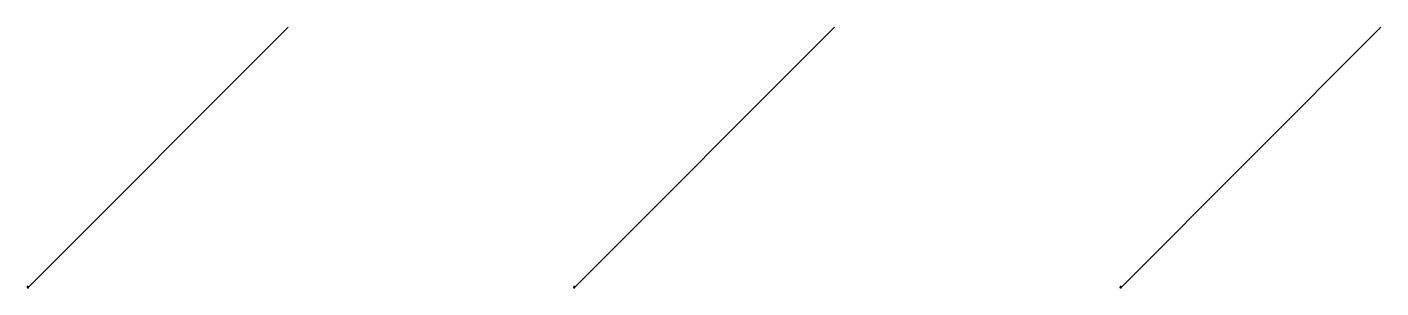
# Model space of a CAD drawing. Header units: metres. Extents: x 0 to 47, y 0 to 5.
# Drawn here: x -0.01 to 26, y -0.01 to 5 of the extents above; entities that cross this region are included whole.
import ezdxf

# ---------------------------------------------------------------- set-up
doc = ezdxf.new("R2010")
doc.units = ezdxf.units.M
doc.layers.add('Outer', color=1, linetype='CONTINUOUS')

msp = doc.modelspace()

# ---------------------------------------------------------------- linework, layer by layer
at = {"layer": 'Outer'}
for p, q in [((5, 5), (0.014, 0)), ((15.5, 5), (10.514, 0)), ((26, 5), (21.014, 0)), ((-0.013, 0.003), (-0.014, 0.003)), ((-0.014, 0.003), (-0.014, 0.003)), ((-0.014, 0.003), (-0.014, 0.003)), ((-0.014, 0.003), (-0.014, 0.002)), ((-0.014, 0.002), (-0.014, 0.002)), ((-0.014, 0.002), (-0.014, 0.002)), ((-0.014, 0.002), (-0.014, 0.002)), ((-0.014, 0.002), (-0.014, 0.001)), ((-0.014, 0.001), (-0.014, 0.001)), ((-0.014, 0.001), (-0.014, 0.001)), ((-0.014, 0.001), (-0.014, 0.001)), ((-0.014, 0.001), (-0.014, 0)), ((-0.014, 0), (-0.014, 0)), ((-0.014, 0), (-0.014, 0)), ((-0.014, 0), (-0.014, 0)), ((-0.012, 0.006), (-0.013, 0.006)), ((-0.013, 0.006), (-0.013, 0.006)), ((-0.013, 0.006), (-0.013, 0.005)), ((-0.013, 0.005), (-0.013, 0.005)), ((-0.013, 0.005), (-0.013, 0.005)), ((-0.013, 0.005), (-0.013, 0.005)), ((-0.013, 0.005), (-0.013, 0.005)), ((-0.013, 0.005), (-0.013, 0.004)), ((-0.013, 0.004), (-0.013, 0.004)), ((-0.013, 0.004), (-0.013, 0.004)), ((-0.013, 0.004), (-0.013, 0.004)), ((-0.013, 0.004), (-0.013, 0.003)), ((-0.011, 0.008), (-0.012, 0.008)), ((-0.012, 0.008), (-0.012, 0.008)), ((-0.012, 0.008), (-0.012, 0.007)), ((-0.012, 0.007), (-0.012, 0.007)), ((-0.012, 0.007), (-0.012, 0.007)), ((-0.012, 0.007), (-0.012, 0.007)), ((-0.012, 0.007), (-0.012, 0.007)), ((-0.012, 0.007), (-0.012, 0.006)), ((-0.012, 0.006), (-0.012, 0.006)), ((-0.01, 0.009), (-0.011, 0.009)), ((-0.011, 0.009), (-0.011, 0.009)), ((-0.011, 0.009), (-0.011, 0.009)), ((-0.011, 0.009), (-0.011, 0.008)), ((-0.011, 0.008), (-0.011, 0.008)), ((-0.011, 0.008), (-0.011, 0.008)), ((-0.009, 0.01), (-0.01, 0.01)), ((-0.01, 0.01), (-0.01, 0.01)), ((-0.01, 0.01), (-0.01, 0.01)), ((-0.01, 0.01), (-0.01, 0.009)), ((-0.01, 0.009), (-0.01, 0.009)), ((-0.01, 0.009), (-0.01, 0.009)), ((-0.008, 0.011), (-0.009, 0.011)), ((-0.009, 0.011), (-0.009, 0.011)), ((-0.009, 0.011), (-0.009, 0.011)), ((-0.009, 0.011), (-0.009, 0.01)), ((-0.009, 0.01), (-0.009, 0.01)), ((-0.009, 0.01), (-0.009, 0.01)), ((-0.007, 0.012), (-0.008, 0.012)), ((-0.008, 0.012), (-0.008, 0.012)), ((-0.008, 0.012), (-0.008, 0.011)), ((-0.008, 0.011), (-0.008, 0.011)), ((-0.008, 0.011), (-0.008, 0.011)), ((-0.006, 0.012), (-0.007, 0.012)), ((-0.007, 0.012), (-0.007, 0.012)), ((-0.007, 0.012), (-0.007, 0.012)), ((-0.007, 0.012), (-0.007, 0.012)), ((-0.007, 0.012), (-0.007, 0.012)), ((-0.005, 0.013), (-0.006, 0.013)), ((-0.006, 0.013), (-0.006, 0.013)), ((-0.006, 0.013), (-0.006, 0.012)), ((-0.006, 0.012), (-0.006, 0.012)), ((-0.004, 0.013), (-0.005, 0.013)), ((-0.005, 0.013), (-0.005, 0.013)), ((-0.005, 0.013), (-0.005, 0.013)), ((-0.005, 0.013), (-0.005, 0.013)), ((-0.005, 0.013), (-0.005, 0.013)), ((-0.003, 0.013), (-0.004, 0.013)), ((-0.004, 0.013), (-0.004, 0.013)), ((-0.004, 0.013), (-0.004, 0.013)), ((-0.004, 0.013), (-0.004, 0.013)), ((-0.002, 0.014), (-0.003, 0.014)), ((-0.003, 0.014), (-0.003, 0.014)), ((-0.003, 0.014), (-0.003, 0.014)), ((-0.003, 0.014), (-0.003, 0.013)), ((-0.001, 0.014), (-0.002, 0.014)), ((-0.002, 0.014), (-0.002, 0.014)), ((-0.002, 0.014), (-0.002, 0.014)), ((-0.002, 0.014), (-0.002, 0.014)), ((0, 0.014), (-0.001, 0.014)), ((-0.001, 0.014), (-0.001, 0.014)), ((-0.001, 0.014), (-0.001, 0.014)), ((-0.001, 0.014), (-0.001, 0.014)), ((0.001, 0.014), (0, 0.014)), ((0, 0.014), (0, 0.014)), ((0, 0.014), (0, 0.014)), ((0, 0.014), (0, 0.014)), ((0, 0.014), (0, 0.014)), ((0.002, 0.014), (0.001, 0.014)), ((0.001, 0.014), (0.001, 0.014)), ((0.001, 0.014), (0.001, 0.014)), ((0.001, 0.014), (0.001, 0.014)), ((0.003, 0.014), (0.002, 0.014)), ((0.002, 0.014), (0.002, 0.014)), ((0.002, 0.014), (0.002, 0.014)), ((0.002, 0.014), (0.002, 0.014)), ((0.003, 0.013), (0.003, 0.014)), ((0.003, 0.014), (0.003, 0.014)), ((0.003, 0.014), (0.003, 0.014)), ((0.004, 0.013), (0.003, 0.013)), ((0.005, 0.013), (0.004, 0.013)), ((0.004, 0.013), (0.004, 0.013)), ((0.004, 0.013), (0.004, 0.013)), ((0.004, 0.013), (0.004, 0.013)), ((0.006, 0.013), (0.005, 0.013)), ((0.005, 0.013), (0.005, 0.013)), ((0.005, 0.013), (0.005, 0.013)), ((0.005, 0.013), (0.005, 0.013)), ((0.005, 0.013), (0.005, 0.013)), ((0.006, 0.012), (0.006, 0.013)), ((0.006, 0.013), (0.006, 0.013)), ((0.007, 0.012), (0.006, 0.012)), ((0.006, 0.012), (0.006, 0.012)), ((0.008, 0.012), (0.007, 0.012)), ((0.007, 0.012), (0.007, 0.012)), ((0.007, 0.012), (0.007, 0.012)), ((0.007, 0.012), (0.007, 0.012)), ((0.007, 0.012), (0.007, 0.012)), ((0.008, 0.011), (0.008, 0.012)), ((0.008, 0.012), (0.008, 0.012)), ((0.009, 0.011), (0.008, 0.011)), ((0.008, 0.011), (0.008, 0.011)), ((0.008, 0.011), (0.008, 0.011)), ((0.009, 0.01), (0.009, 0.011)), ((0.009, 0.011), (0.009, 0.011)), ((0.009, 0.011), (0.009, 0.011)), ((0.01, 0.01), (0.009, 0.01)), ((0.009, 0.01), (0.009, 0.01)), ((0.009, 0.01), (0.009, 0.01)), ((0.01, 0.009), (0.01, 0.01)), ((0.01, 0.01), (0.01, 0.01)), ((0.01, 0.01), (0.01, 0.01)), ((0.011, 0.009), (0.01, 0.009)), ((0.01, 0.009), (0.01, 0.009)), ((0.01, 0.009), (0.01, 0.009)), ((0.011, 0.008), (0.011, 0.009)), ((0.011, 0.009), (0.011, 0.009)), ((0.011, 0.009), (0.011, 0.009)), ((0.012, 0.008), (0.011, 0.008)), ((0.011, 0.008), (0.011, 0.008)), ((0.011, 0.008), (0.011, 0.008)), ((0.012, 0.007), (0.012, 0.008)), ((0.012, 0.008), (0.012, 0.008)), ((0.012, 0.006), (0.012, 0.007)), ((0.012, 0.007), (0.012, 0.007)), ((0.012, 0.007), (0.012, 0.007)), ((0.012, 0.007), (0.012, 0.007)), ((0.012, 0.007), (0.012, 0.007)), ((0.013, 0.006), (0.012, 0.006)), ((0.012, 0.006), (0.012, 0.006)), ((0.013, 0.005), (0.013, 0.006)), ((0.013, 0.006), (0.013, 0.006)), ((0.013, 0.004), (0.013, 0.005)), ((0.013, 0.005), (0.013, 0.005)), ((0.013, 0.005), (0.013, 0.005)), ((0.013, 0.005), (0.013, 0.005)), ((0.013, 0.005), (0.013, 0.005)), ((0.013, 0.003), (0.013, 0.004)), ((0.013, 0.004), (0.013, 0.004)), ((0.013, 0.004), (0.013, 0.004)), ((0.013, 0.004), (0.013, 0.004)), ((0.014, 0.003), (0.013, 0.003)), ((0.014, 0.002), (0.014, 0.003)), ((0.014, 0.003), (0.014, 0.003)), ((0.014, 0.003), (0.014, 0.003)), ((0.014, 0.001), (0.014, 0.002)), ((0.014, 0.002), (0.014, 0.002)), ((0.014, 0.002), (0.014, 0.002)), ((0.014, 0.002), (0.014, 0.002)), ((0.014, 0), (0.014, 0.001)), ((0.014, 0.001), (0.014, 0.001)), ((0.014, 0.001), (0.014, 0.001)), ((0.014, 0.001), (0.014, 0.001)), ((0.014, 0), (0.014, 0)), ((0.014, 0), (0.014, 0)), ((10.487, 0.003), (10.486, 0.003)), ((10.486, 0.003), (10.486, 0.003)), ((10.486, 0.003), (10.486, 0.003)), ((10.486, 0.003), (10.486, 0.002)), ((10.486, 0.002), (10.486, 0.002)), ((10.486, 0.002), (10.486, 0.002)), ((10.486, 0.002), (10.486, 0.002)), ((10.486, 0.002), (10.486, 0.001)), ((10.486, 0.001), (10.486, 0.001)), ((10.486, 0.001), (10.486, 0.001)), ((10.486, 0.001), (10.486, 0.001)), ((10.486, 0.001), (10.486, 0)), ((10.486, 0), (10.486, 0)), ((10.486, 0), (10.486, 0)), ((10.486, 0), (10.486, 0)), ((10.488, 0.006), (10.487, 0.006)), ((10.487, 0.006), (10.487, 0.006)), ((10.487, 0.006), (10.487, 0.005)), ((10.487, 0.005), (10.487, 0.005)), ((10.487, 0.005), (10.487, 0.005)), ((10.487, 0.005), (10.487, 0.005)), ((10.487, 0.005), (10.487, 0.005)), ((10.487, 0.005), (10.487, 0.004)), ((10.487, 0.004), (10.487, 0.004)), ((10.487, 0.004), (10.487, 0.004)), ((10.487, 0.004), (10.487, 0.004)), ((10.487, 0.004), (10.487, 0.003)), ((10.489, 0.008), (10.488, 0.008)), ((10.488, 0.008), (10.488, 0.008)), ((10.488, 0.008), (10.488, 0.007)), ((10.488, 0.007), (10.488, 0.007)), ((10.488, 0.007), (10.488, 0.007)), ((10.488, 0.007), (10.488, 0.007)), ((10.488, 0.007), (10.488, 0.007)), ((10.488, 0.007), (10.488, 0.006)), ((10.488, 0.006), (10.488, 0.006)), ((10.49, 0.009), (10.489, 0.009)), ((10.489, 0.009), (10.489, 0.009)), ((10.489, 0.009), (10.489, 0.009)), ((10.489, 0.009), (10.489, 0.008)), ((10.489, 0.008), (10.489, 0.008)), ((10.489, 0.008), (10.489, 0.008)), ((10.491, 0.01), (10.49, 0.01)), ((10.49, 0.01), (10.49, 0.01)), ((10.49, 0.01), (10.49, 0.01)), ((10.49, 0.01), (10.49, 0.009)), ((10.49, 0.009), (10.49, 0.009)), ((10.49, 0.009), (10.49, 0.009)), ((10.492, 0.011), (10.491, 0.011)), ((10.491, 0.011), (10.491, 0.011)), ((10.491, 0.011), (10.491, 0.011)), ((10.491, 0.011), (10.491, 0.01)), ((10.491, 0.01), (10.491, 0.01)), ((10.491, 0.01), (10.491, 0.01)), ((10.493, 0.012), (10.492, 0.012)), ((10.492, 0.012), (10.492, 0.012)), ((10.492, 0.012), (10.492, 0.011)), ((10.492, 0.011), (10.492, 0.011)), ((10.492, 0.011), (10.492, 0.011)), ((10.494, 0.012), (10.493, 0.012)), ((10.493, 0.012), (10.493, 0.012)), ((10.493, 0.012), (10.493, 0.012)), ((10.493, 0.012), (10.493, 0.012)), ((10.493, 0.012), (10.493, 0.012)), ((10.495, 0.013), (10.494, 0.013)), ((10.494, 0.013), (10.494, 0.013)), ((10.494, 0.013), (10.494, 0.012)), ((10.494, 0.012), (10.494, 0.012)), ((10.496, 0.013), (10.495, 0.013)), ((10.495, 0.013), (10.495, 0.013)), ((10.495, 0.013), (10.495, 0.013)), ((10.495, 0.013), (10.495, 0.013)), ((10.495, 0.013), (10.495, 0.013)), ((10.497, 0.013), (10.496, 0.013)), ((10.496, 0.013), (10.496, 0.013)), ((10.496, 0.013), (10.496, 0.013)), ((10.496, 0.013), (10.496, 0.013)), ((10.498, 0.014), (10.497, 0.014)), ((10.497, 0.014), (10.497, 0.014)), ((10.497, 0.014), (10.497, 0.014)), ((10.497, 0.014), (10.497, 0.013)), ((10.499, 0.014), (10.498, 0.014)), ((10.498, 0.014), (10.498, 0.014)), ((10.498, 0.014), (10.498, 0.014)), ((10.498, 0.014), (10.498, 0.014)), ((10.5, 0.014), (10.499, 0.014)), ((10.499, 0.014), (10.499, 0.014)), ((10.499, 0.014), (10.499, 0.014)), ((10.499, 0.014), (10.499, 0.014)), ((10.501, 0.014), (10.5, 0.014)), ((10.5, 0.014), (10.5, 0.014)), ((10.5, 0.014), (10.5, 0.014)), ((10.5, 0.014), (10.5, 0.014)), ((10.5, 0.014), (10.5, 0.014)), ((10.502, 0.014), (10.501, 0.014)), ((10.501, 0.014), (10.501, 0.014)), ((10.501, 0.014), (10.501, 0.014)), ((10.501, 0.014), (10.501, 0.014)), ((10.503, 0.014), (10.502, 0.014)), ((10.502, 0.014), (10.502, 0.014)), ((10.502, 0.014), (10.502, 0.014)), ((10.502, 0.014), (10.502, 0.014)), ((10.503, 0.013), (10.503, 0.014)), ((10.503, 0.014), (10.503, 0.014)), ((10.503, 0.014), (10.503, 0.014)), ((10.504, 0.013), (10.503, 0.013)), ((10.505, 0.013), (10.504, 0.013)), ((10.504, 0.013), (10.504, 0.013)), ((10.504, 0.013), (10.504, 0.013)), ((10.504, 0.013), (10.504, 0.013)), ((10.506, 0.013), (10.505, 0.013)), ((10.505, 0.013), (10.505, 0.013)), ((10.505, 0.013), (10.505, 0.013)), ((10.505, 0.013), (10.505, 0.013)), ((10.505, 0.013), (10.505, 0.013)), ((10.506, 0.012), (10.506, 0.013)), ((10.506, 0.013), (10.506, 0.013)), ((10.507, 0.012), (10.506, 0.012)), ((10.506, 0.012), (10.506, 0.012)), ((10.508, 0.012), (10.507, 0.012)), ((10.507, 0.012), (10.507, 0.012)), ((10.507, 0.012), (10.507, 0.012)), ((10.507, 0.012), (10.507, 0.012)), ((10.507, 0.012), (10.507, 0.012)), ((10.508, 0.011), (10.508, 0.012)), ((10.508, 0.012), (10.508, 0.012)), ((10.509, 0.011), (10.508, 0.011)), ((10.508, 0.011), (10.508, 0.011)), ((10.508, 0.011), (10.508, 0.011)), ((10.509, 0.01), (10.509, 0.011)), ((10.509, 0.011), (10.509, 0.011)), ((10.509, 0.011), (10.509, 0.011)), ((10.51, 0.01), (10.509, 0.01)), ((10.509, 0.01), (10.509, 0.01)), ((10.509, 0.01), (10.509, 0.01)), ((10.51, 0.009), (10.51, 0.01)), ((10.51, 0.01), (10.51, 0.01)), ((10.51, 0.01), (10.51, 0.01)), ((10.511, 0.009), (10.51, 0.009)), ((10.51, 0.009), (10.51, 0.009)), ((10.51, 0.009), (10.51, 0.009)), ((10.511, 0.008), (10.511, 0.009)), ((10.511, 0.009), (10.511, 0.009)), ((10.511, 0.009), (10.511, 0.009)), ((10.512, 0.008), (10.511, 0.008)), ((10.511, 0.008), (10.511, 0.008)), ((10.511, 0.008), (10.511, 0.008)), ((10.512, 0.007), (10.512, 0.008)), ((10.512, 0.008), (10.512, 0.008)), ((10.512, 0.006), (10.512, 0.007)), ((10.512, 0.007), (10.512, 0.007)), ((10.512, 0.007), (10.512, 0.007)), ((10.512, 0.007), (10.512, 0.007)), ((10.512, 0.007), (10.512, 0.007)), ((10.513, 0.006), (10.512, 0.006)), ((10.512, 0.006), (10.512, 0.006)), ((10.513, 0.005), (10.513, 0.006)), ((10.513, 0.006), (10.513, 0.006)), ((10.513, 0.004), (10.513, 0.005)), ((10.513, 0.005), (10.513, 0.005)), ((10.513, 0.005), (10.513, 0.005)), ((10.513, 0.005), (10.513, 0.005)), ((10.513, 0.005), (10.513, 0.005)), ((10.513, 0.003), (10.513, 0.004)), ((10.513, 0.004), (10.513, 0.004)), ((10.513, 0.004), (10.513, 0.004)), ((10.513, 0.004), (10.513, 0.004)), ((10.514, 0.003), (10.513, 0.003)), ((10.514, 0.002), (10.514, 0.003)), ((10.514, 0.003), (10.514, 0.003)), ((10.514, 0.003), (10.514, 0.003)), ((10.514, 0.001), (10.514, 0.002)), ((10.514, 0.002), (10.514, 0.002)), ((10.514, 0.002), (10.514, 0.002)), ((10.514, 0.002), (10.514, 0.002)), ((10.514, 0), (10.514, 0.001)), ((10.514, 0.001), (10.514, 0.001)), ((10.514, 0.001), (10.514, 0.001)), ((10.514, 0.001), (10.514, 0.001)), ((10.514, 0), (10.514, 0)), ((10.514, 0), (10.514, 0)), ((20.987, 0.003), (20.986, 0.003)), ((20.986, 0.003), (20.986, 0.003)), ((20.986, 0.003), (20.986, 0.003)), ((20.986, 0.003), (20.986, 0.002)), ((20.986, 0.002), (20.986, 0.002)), ((20.986, 0.002), (20.986, 0.002)), ((20.986, 0.002), (20.986, 0.002)), ((20.986, 0.002), (20.986, 0.001)), ((20.986, 0.001), (20.986, 0.001)), ((20.986, 0.001), (20.986, 0.001)), ((20.986, 0.001), (20.986, 0.001)), ((20.986, 0.001), (20.986, 0)), ((20.986, 0), (20.986, 0)), ((20.986, 0), (20.986, 0)), ((20.986, 0), (20.986, 0)), ((20.988, 0.006), (20.987, 0.006)), ((20.987, 0.006), (20.987, 0.006)), ((20.987, 0.006), (20.987, 0.005)), ((20.987, 0.005), (20.987, 0.005)), ((20.987, 0.005), (20.987, 0.005)), ((20.987, 0.005), (20.987, 0.005)), ((20.987, 0.005), (20.987, 0.005)), ((20.987, 0.005), (20.987, 0.004)), ((20.987, 0.004), (20.987, 0.004)), ((20.987, 0.004), (20.987, 0.004)), ((20.987, 0.004), (20.987, 0.004)), ((20.987, 0.004), (20.987, 0.003)), ((20.989, 0.008), (20.988, 0.008)), ((20.988, 0.008), (20.988, 0.008)), ((20.988, 0.008), (20.988, 0.007)), ((20.988, 0.007), (20.988, 0.007)), ((20.988, 0.007), (20.988, 0.007)), ((20.988, 0.007), (20.988, 0.007)), ((20.988, 0.007), (20.988, 0.007)), ((20.988, 0.007), (20.988, 0.006)), ((20.988, 0.006), (20.988, 0.006)), ((20.99, 0.009), (20.989, 0.009)), ((20.989, 0.009), (20.989, 0.009)), ((20.989, 0.009), (20.989, 0.009)), ((20.989, 0.009), (20.989, 0.008)), ((20.989, 0.008), (20.989, 0.008)), ((20.989, 0.008), (20.989, 0.008)), ((20.991, 0.01), (20.99, 0.01)), ((20.99, 0.01), (20.99, 0.01)), ((20.99, 0.01), (20.99, 0.01)), ((20.99, 0.01), (20.99, 0.009)), ((20.99, 0.009), (20.99, 0.009)), ((20.99, 0.009), (20.99, 0.009)), ((20.992, 0.011), (20.991, 0.011)), ((20.991, 0.011), (20.991, 0.011)), ((20.991, 0.011), (20.991, 0.011)), ((20.991, 0.011), (20.991, 0.01)), ((20.991, 0.01), (20.991, 0.01)), ((20.991, 0.01), (20.991, 0.01)), ((20.993, 0.012), (20.992, 0.012)), ((20.992, 0.012), (20.992, 0.012)), ((20.992, 0.012), (20.992, 0.011)), ((20.992, 0.011), (20.992, 0.011)), ((20.992, 0.011), (20.992, 0.011)), ((20.994, 0.012), (20.993, 0.012)), ((20.993, 0.012), (20.993, 0.012)), ((20.993, 0.012), (20.993, 0.012)), ((20.993, 0.012), (20.993, 0.012)), ((20.993, 0.012), (20.993, 0.012)), ((20.995, 0.013), (20.994, 0.013)), ((20.994, 0.013), (20.994, 0.013)), ((20.994, 0.013), (20.994, 0.012)), ((20.994, 0.012), (20.994, 0.012)), ((20.996, 0.013), (20.995, 0.013)), ((20.995, 0.013), (20.995, 0.013)), ((20.995, 0.013), (20.995, 0.013)), ((20.995, 0.013), (20.995, 0.013)), ((20.995, 0.013), (20.995, 0.013)), ((20.997, 0.013), (20.996, 0.013)), ((20.996, 0.013), (20.996, 0.013)), ((20.996, 0.013), (20.996, 0.013)), ((20.996, 0.013), (20.996, 0.013)), ((20.998, 0.014), (20.997, 0.014)), ((20.997, 0.014), (20.997, 0.014)), ((20.997, 0.014), (20.997, 0.014)), ((20.997, 0.014), (20.997, 0.013)), ((20.999, 0.014), (20.998, 0.014)), ((20.998, 0.014), (20.998, 0.014)), ((20.998, 0.014), (20.998, 0.014)), ((20.998, 0.014), (20.998, 0.014)), ((21, 0.014), (20.999, 0.014)), ((20.999, 0.014), (20.999, 0.014)), ((20.999, 0.014), (20.999, 0.014)), ((20.999, 0.014), (20.999, 0.014)), ((21.001, 0.014), (21, 0.014)), ((21, 0.014), (21, 0.014)), ((21, 0.014), (21, 0.014)), ((21, 0.014), (21, 0.014)), ((21, 0.014), (21, 0.014)), ((21.002, 0.014), (21.001, 0.014)), ((21.001, 0.014), (21.001, 0.014)), ((21.001, 0.014), (21.001, 0.014)), ((21.001, 0.014), (21.001, 0.014)), ((21.003, 0.014), (21.002, 0.014)), ((21.002, 0.014), (21.002, 0.014)), ((21.002, 0.014), (21.002, 0.014)), ((21.002, 0.014), (21.002, 0.014)), ((21.003, 0.013), (21.003, 0.014)), ((21.003, 0.014), (21.003, 0.014)), ((21.003, 0.014), (21.003, 0.014)), ((21.004, 0.013), (21.003, 0.013)), ((21.005, 0.013), (21.004, 0.013)), ((21.004, 0.013), (21.004, 0.013)), ((21.004, 0.013), (21.004, 0.013)), ((21.004, 0.013), (21.004, 0.013)), ((21.006, 0.013), (21.005, 0.013)), ((21.005, 0.013), (21.005, 0.013)), ((21.005, 0.013), (21.005, 0.013)), ((21.005, 0.013), (21.005, 0.013)), ((21.005, 0.013), (21.005, 0.013)), ((21.006, 0.012), (21.006, 0.013)), ((21.006, 0.013), (21.006, 0.013)), ((21.007, 0.012), (21.006, 0.012)), ((21.006, 0.012), (21.006, 0.012)), ((21.008, 0.012), (21.007, 0.012)), ((21.007, 0.012), (21.007, 0.012)), ((21.007, 0.012), (21.007, 0.012)), ((21.007, 0.012), (21.007, 0.012)), ((21.007, 0.012), (21.007, 0.012)), ((21.008, 0.011), (21.008, 0.012)), ((21.008, 0.012), (21.008, 0.012)), ((21.009, 0.011), (21.008, 0.011)), ((21.008, 0.011), (21.008, 0.011)), ((21.008, 0.011), (21.008, 0.011)), ((21.009, 0.01), (21.009, 0.011)), ((21.009, 0.011), (21.009, 0.011)), ((21.009, 0.011), (21.009, 0.011)), ((21.01, 0.01), (21.009, 0.01)), ((21.009, 0.01), (21.009, 0.01)), ((21.009, 0.01), (21.009, 0.01)), ((21.01, 0.009), (21.01, 0.01)), ((21.01, 0.01), (21.01, 0.01)), ((21.01, 0.01), (21.01, 0.01)), ((21.011, 0.009), (21.01, 0.009)), ((21.01, 0.009), (21.01, 0.009)), ((21.01, 0.009), (21.01, 0.009)), ((21.011, 0.008), (21.011, 0.009)), ((21.011, 0.009), (21.011, 0.009)), ((21.011, 0.009), (21.011, 0.009)), ((21.012, 0.008), (21.011, 0.008)), ((21.011, 0.008), (21.011, 0.008)), ((21.011, 0.008), (21.011, 0.008)), ((21.012, 0.007), (21.012, 0.008)), ((21.012, 0.008), (21.012, 0.008)), ((21.012, 0.006), (21.012, 0.007)), ((21.012, 0.007), (21.012, 0.007)), ((21.012, 0.007), (21.012, 0.007)), ((21.012, 0.007), (21.012, 0.007)), ((21.012, 0.007), (21.012, 0.007)), ((21.013, 0.006), (21.012, 0.006)), ((21.012, 0.006), (21.012, 0.006)), ((21.013, 0.005), (21.013, 0.006)), ((21.013, 0.006), (21.013, 0.006)), ((21.013, 0.004), (21.013, 0.005)), ((21.013, 0.005), (21.013, 0.005)), ((21.013, 0.005), (21.013, 0.005)), ((21.013, 0.005), (21.013, 0.005)), ((21.013, 0.005), (21.013, 0.005)), ((21.013, 0.003), (21.013, 0.004)), ((21.013, 0.004), (21.013, 0.004)), ((21.013, 0.004), (21.013, 0.004)), ((21.013, 0.004), (21.013, 0.004)), ((21.014, 0.003), (21.013, 0.003)), ((21.014, 0.002), (21.014, 0.003)), ((21.014, 0.003), (21.014, 0.003)), ((21.014, 0.003), (21.014, 0.003)), ((21.014, 0.001), (21.014, 0.002)), ((21.014, 0.002), (21.014, 0.002)), ((21.014, 0.002), (21.014, 0.002)), ((21.014, 0.002), (21.014, 0.002)), ((21.014, 0), (21.014, 0.001)), ((21.014, 0.001), (21.014, 0.001)), ((21.014, 0.001), (21.014, 0.001)), ((21.014, 0.001), (21.014, 0.001)), ((21.014, 0), (21.014, 0)), ((21.014, 0), (21.014, 0)), ((-0.014, 0), (-0.014, 0)), ((-0.014, 0), (-0.014, -0.001)), ((-0.014, -0.001), (-0.014, -0.001)), ((-0.014, -0.001), (-0.014, -0.001)), ((-0.014, -0.001), (-0.014, -0.001)), ((-0.014, -0.001), (-0.014, -0.002)), ((-0.014, -0.002), (-0.014, -0.002)), ((-0.014, -0.002), (-0.014, -0.002)), ((-0.014, -0.002), (-0.014, -0.002)), ((-0.014, -0.002), (-0.014, -0.003)), ((-0.014, -0.003), (-0.014, -0.003)), ((-0.014, -0.003), (-0.014, -0.003)), ((-0.014, -0.003), (-0.013, -0.003)), ((-0.013, -0.003), (-0.013, -0.004)), ((-0.013, -0.004), (-0.013, -0.004)), ((-0.013, -0.004), (-0.013, -0.004)), ((-0.013, -0.004), (-0.013, -0.004)), ((-0.013, -0.004), (-0.013, -0.005)), ((-0.013, -0.005), (-0.013, -0.005)), ((-0.013, -0.005), (-0.013, -0.005)), ((-0.013, -0.005), (-0.013, -0.005)), ((-0.013, -0.005), (-0.013, -0.005)), ((-0.013, -0.005), (-0.013, -0.006)), ((-0.013, -0.006), (-0.013, -0.006)), ((-0.013, -0.006), (-0.012, -0.006)), ((-0.012, -0.006), (-0.012, -0.006)), ((-0.012, -0.006), (-0.012, -0.007)), ((-0.012, -0.007), (-0.012, -0.007)), ((-0.012, -0.007), (-0.012, -0.007)), ((-0.012, -0.007), (-0.012, -0.007)), ((-0.012, -0.007), (-0.012, -0.007)), ((-0.012, -0.007), (-0.012, -0.008)), ((-0.012, -0.008), (-0.012, -0.008)), ((-0.012, -0.008), (-0.011, -0.008)), ((-0.011, -0.008), (-0.011, -0.008)), ((-0.011, -0.008), (-0.011, -0.008)), ((-0.011, -0.008), (-0.011, -0.009)), ((-0.011, -0.009), (-0.011, -0.009)), ((-0.011, -0.009), (-0.011, -0.009)), ((-0.011, -0.009), (-0.01, -0.009)), ((-0.01, -0.009), (-0.01, -0.009)), ((-0.01, -0.009), (-0.01, -0.009)), ((-0.01, -0.009), (-0.01, -0.01)), ((-0.01, -0.01), (-0.01, -0.01)), ((-0.01, -0.01), (-0.01, -0.01)), ((-0.01, -0.01), (-0.009, -0.01)), ((-0.009, -0.01), (-0.009, -0.01)), ((-0.009, -0.01), (-0.009, -0.01)), ((-0.009, -0.01), (-0.009, -0.011)), ((-0.009, -0.011), (-0.009, -0.011)), ((-0.009, -0.011), (-0.009, -0.011)), ((-0.009, -0.011), (-0.008, -0.011)), ((-0.008, -0.011), (-0.008, -0.011)), ((-0.008, -0.011), (-0.008, -0.011)), ((-0.008, -0.011), (-0.008, -0.012)), ((-0.008, -0.012), (-0.008, -0.012)), ((-0.008, -0.012), (-0.007, -0.012)), ((-0.007, -0.012), (-0.007, -0.012)), ((-0.007, -0.012), (-0.007, -0.012)), ((-0.007, -0.012), (-0.007, -0.012)), ((-0.007, -0.012), (-0.007, -0.012)), ((-0.007, -0.012), (-0.006, -0.012)), ((-0.006, -0.012), (-0.006, -0.012)), ((-0.006, -0.012), (-0.006, -0.013)), ((-0.006, -0.013), (-0.006, -0.013)), ((-0.006, -0.013), (-0.005, -0.013)), ((-0.005, -0.013), (-0.005, -0.013)), ((-0.005, -0.013), (-0.005, -0.013)), ((-0.005, -0.013), (-0.005, -0.013)), ((-0.005, -0.013), (-0.005, -0.013)), ((-0.005, -0.013), (-0.004, -0.013)), ((-0.004, -0.013), (-0.004, -0.013)), ((-0.004, -0.013), (-0.004, -0.013)), ((-0.004, -0.013), (-0.004, -0.013)), ((-0.004, -0.013), (-0.003, -0.013)), ((-0.003, -0.013), (-0.003, -0.014)), ((-0.003, -0.014), (-0.003, -0.014)), ((-0.003, -0.014), (-0.003, -0.014)), ((-0.003, -0.014), (-0.002, -0.014)), ((-0.002, -0.014), (-0.002, -0.014)), ((-0.002, -0.014), (-0.002, -0.014)), ((-0.002, -0.014), (-0.002, -0.014)), ((-0.002, -0.014), (-0.001, -0.014)), ((-0.001, -0.014), (-0.001, -0.014)), ((-0.001, -0.014), (-0.001, -0.014)), ((-0.001, -0.014), (-0.001, -0.014)), ((-0.001, -0.014), (0, -0.014)), ((0, -0.014), (0, -0.014)), ((0, -0.014), (0, -0.014)), ((0, -0.014), (0, -0.014)), ((0, -0.014), (0, -0.014)), ((0, -0.014), (0.001, -0.014)), ((0.001, -0.014), (0.001, -0.014)), ((0.001, -0.014), (0.001, -0.014)), ((0.001, -0.014), (0.001, -0.014)), ((0.001, -0.014), (0.002, -0.014)), ((0.002, -0.014), (0.002, -0.014)), ((0.002, -0.014), (0.002, -0.014)), ((0.002, -0.014), (0.002, -0.014)), ((0.002, -0.014), (0.003, -0.014)), ((0.003, -0.014), (0.003, -0.013)), ((0.003, -0.013), (0.004, -0.013)), ((0.003, -0.014), (0.003, -0.014)), ((0.003, -0.014), (0.003, -0.014)), ((0.004, -0.013), (0.004, -0.013)), ((0.004, -0.013), (0.004, -0.013)), ((0.004, -0.013), (0.004, -0.013)), ((0.004, -0.013), (0.005, -0.013)), ((0.005, -0.013), (0.005, -0.013)), ((0.005, -0.013), (0.005, -0.013)), ((0.005, -0.013), (0.005, -0.013)), ((0.005, -0.013), (0.005, -0.013)), ((0.005, -0.013), (0.006, -0.013)), ((0.006, -0.013), (0.006, -0.012)), ((0.006, -0.012), (0.006, -0.012)), ((0.006, -0.012), (0.007, -0.012)), ((0.006, -0.013), (0.006, -0.013)), ((0.007, -0.012), (0.007, -0.012)), ((0.007, -0.012), (0.007, -0.012)), ((0.007, -0.012), (0.007, -0.012)), ((0.007, -0.012), (0.007, -0.012)), ((0.007, -0.012), (0.008, -0.012)), ((0.008, -0.012), (0.008, -0.011)), ((0.008, -0.011), (0.008, -0.011)), ((0.008, -0.011), (0.008, -0.011)), ((0.008, -0.011), (0.009, -0.011)), ((0.008, -0.012), (0.008, -0.012)), ((0.009, -0.011), (0.009, -0.01)), ((0.009, -0.01), (0.009, -0.01)), ((0.009, -0.01), (0.009, -0.01)), ((0.009, -0.01), (0.01, -0.01)), ((0.009, -0.011), (0.009, -0.011)), ((0.009, -0.011), (0.009, -0.011)), ((0.01, -0.01), (0.01, -0.009)), ((0.01, -0.009), (0.01, -0.009)), ((0.01, -0.009), (0.01, -0.009)), ((0.01, -0.009), (0.011, -0.009)), ((0.01, -0.01), (0.01, -0.01)), ((0.01, -0.01), (0.01, -0.01)), ((0.011, -0.009), (0.011, -0.008)), ((0.011, -0.008), (0.011, -0.008)), ((0.011, -0.008), (0.011, -0.008)), ((0.011, -0.008), (0.012, -0.008)), ((0.011, -0.009), (0.011, -0.009)), ((0.011, -0.009), (0.011, -0.009)), ((0.012, -0.007), (0.012, -0.006)), ((0.012, -0.006), (0.012, -0.006)), ((0.012, -0.006), (0.013, -0.006)), ((0.012, -0.008), (0.012, -0.007)), ((0.012, -0.007), (0.012, -0.007)), ((0.012, -0.007), (0.012, -0.007)), ((0.012, -0.007), (0.012, -0.007)), ((0.012, -0.007), (0.012, -0.007)), ((0.012, -0.008), (0.012, -0.008)), ((0.013, -0.004), (0.013, -0.003)), ((0.013, -0.003), (0.014, -0.003)), ((0.013, -0.005), (0.013, -0.004)), ((0.013, -0.004), (0.013, -0.004)), ((0.013, -0.004), (0.013, -0.004)), ((0.013, -0.004), (0.013, -0.004)), ((0.013, -0.006), (0.013, -0.005)), ((0.013, -0.005), (0.013, -0.005)), ((0.013, -0.005), (0.013, -0.005)), ((0.013, -0.005), (0.013, -0.005)), ((0.013, -0.005), (0.013, -0.005)), ((0.013, -0.006), (0.013, -0.006)), ((0.014, -0.001), (0.014, 0)), ((0.014, 0), (0.014, 0)), ((0.014, -0.002), (0.014, -0.001)), ((0.014, -0.001), (0.014, -0.001)), ((0.014, -0.001), (0.014, -0.001)), ((0.014, -0.001), (0.014, -0.001)), ((0.014, -0.003), (0.014, -0.002)), ((0.014, -0.002), (0.014, -0.002)), ((0.014, -0.002), (0.014, -0.002)), ((0.014, -0.002), (0.014, -0.002)), ((0.014, -0.003), (0.014, -0.003)), ((0.014, -0.003), (0.014, -0.003)), ((10.486, 0), (10.486, 0)), ((10.486, 0), (10.486, -0.001)), ((10.486, -0.001), (10.486, -0.001)), ((10.486, -0.001), (10.486, -0.001)), ((10.486, -0.001), (10.486, -0.001)), ((10.486, -0.001), (10.486, -0.002)), ((10.486, -0.002), (10.486, -0.002)), ((10.486, -0.002), (10.486, -0.002)), ((10.486, -0.002), (10.486, -0.002)), ((10.486, -0.002), (10.486, -0.003)), ((10.486, -0.003), (10.486, -0.003)), ((10.486, -0.003), (10.486, -0.003)), ((10.486, -0.003), (10.487, -0.003)), ((10.487, -0.003), (10.487, -0.004)), ((10.487, -0.004), (10.487, -0.004)), ((10.487, -0.004), (10.487, -0.004)), ((10.487, -0.004), (10.487, -0.004)), ((10.487, -0.004), (10.487, -0.005)), ((10.487, -0.005), (10.487, -0.005)), ((10.487, -0.005), (10.487, -0.005)), ((10.487, -0.005), (10.487, -0.005)), ((10.487, -0.005), (10.487, -0.005)), ((10.487, -0.005), (10.487, -0.006)), ((10.487, -0.006), (10.487, -0.006)), ((10.487, -0.006), (10.488, -0.006)), ((10.488, -0.006), (10.488, -0.006)), ((10.488, -0.006), (10.488, -0.007)), ((10.488, -0.007), (10.488, -0.007)), ((10.488, -0.007), (10.488, -0.007)), ((10.488, -0.007), (10.488, -0.007)), ((10.488, -0.007), (10.488, -0.007)), ((10.488, -0.007), (10.488, -0.008)), ((10.488, -0.008), (10.488, -0.008)), ((10.488, -0.008), (10.489, -0.008)), ((10.489, -0.008), (10.489, -0.008)), ((10.489, -0.008), (10.489, -0.008)), ((10.489, -0.008), (10.489, -0.009)), ((10.489, -0.009), (10.489, -0.009)), ((10.489, -0.009), (10.489, -0.009)), ((10.489, -0.009), (10.49, -0.009)), ((10.49, -0.009), (10.49, -0.009)), ((10.49, -0.009), (10.49, -0.009)), ((10.49, -0.009), (10.49, -0.01)), ((10.49, -0.01), (10.49, -0.01)), ((10.49, -0.01), (10.49, -0.01)), ((10.49, -0.01), (10.491, -0.01)), ((10.491, -0.01), (10.491, -0.01)), ((10.491, -0.01), (10.491, -0.01)), ((10.491, -0.01), (10.491, -0.011)), ((10.491, -0.011), (10.491, -0.011)), ((10.491, -0.011), (10.491, -0.011)), ((10.491, -0.011), (10.492, -0.011)), ((10.492, -0.011), (10.492, -0.011)), ((10.492, -0.011), (10.492, -0.011)), ((10.492, -0.011), (10.492, -0.012)), ((10.492, -0.012), (10.492, -0.012)), ((10.492, -0.012), (10.493, -0.012)), ((10.493, -0.012), (10.493, -0.012)), ((10.493, -0.012), (10.493, -0.012)), ((10.493, -0.012), (10.493, -0.012)), ((10.493, -0.012), (10.493, -0.012)), ((10.493, -0.012), (10.494, -0.012)), ((10.494, -0.012), (10.494, -0.012)), ((10.494, -0.012), (10.494, -0.013)), ((10.494, -0.013), (10.494, -0.013)), ((10.494, -0.013), (10.495, -0.013)), ((10.495, -0.013), (10.495, -0.013)), ((10.495, -0.013), (10.495, -0.013)), ((10.495, -0.013), (10.495, -0.013)), ((10.495, -0.013), (10.495, -0.013)), ((10.495, -0.013), (10.496, -0.013)), ((10.496, -0.013), (10.496, -0.013)), ((10.496, -0.013), (10.496, -0.013)), ((10.496, -0.013), (10.496, -0.013)), ((10.496, -0.013), (10.497, -0.013)), ((10.497, -0.013), (10.497, -0.014)), ((10.497, -0.014), (10.497, -0.014)), ((10.497, -0.014), (10.497, -0.014)), ((10.497, -0.014), (10.498, -0.014)), ((10.498, -0.014), (10.498, -0.014)), ((10.498, -0.014), (10.498, -0.014)), ((10.498, -0.014), (10.498, -0.014)), ((10.498, -0.014), (10.499, -0.014)), ((10.499, -0.014), (10.499, -0.014)), ((10.499, -0.014), (10.499, -0.014)), ((10.499, -0.014), (10.499, -0.014)), ((10.499, -0.014), (10.5, -0.014)), ((10.5, -0.014), (10.5, -0.014)), ((10.5, -0.014), (10.5, -0.014)), ((10.5, -0.014), (10.5, -0.014)), ((10.5, -0.014), (10.5, -0.014)), ((10.5, -0.014), (10.501, -0.014)), ((10.501, -0.014), (10.501, -0.014)), ((10.501, -0.014), (10.501, -0.014)), ((10.501, -0.014), (10.501, -0.014)), ((10.501, -0.014), (10.502, -0.014)), ((10.502, -0.014), (10.502, -0.014)), ((10.502, -0.014), (10.502, -0.014)), ((10.502, -0.014), (10.502, -0.014)), ((10.502, -0.014), (10.503, -0.014)), ((10.503, -0.014), (10.503, -0.013)), ((10.503, -0.013), (10.504, -0.013)), ((10.503, -0.014), (10.503, -0.014)), ((10.503, -0.014), (10.503, -0.014)), ((10.504, -0.013), (10.504, -0.013)), ((10.504, -0.013), (10.504, -0.013)), ((10.504, -0.013), (10.504, -0.013)), ((10.504, -0.013), (10.505, -0.013)), ((10.505, -0.013), (10.505, -0.013)), ((10.505, -0.013), (10.505, -0.013)), ((10.505, -0.013), (10.505, -0.013)), ((10.505, -0.013), (10.505, -0.013)), ((10.505, -0.013), (10.506, -0.013)), ((10.506, -0.013), (10.506, -0.012)), ((10.506, -0.012), (10.506, -0.012)), ((10.506, -0.012), (10.507, -0.012)), ((10.506, -0.013), (10.506, -0.013)), ((10.507, -0.012), (10.507, -0.012)), ((10.507, -0.012), (10.507, -0.012)), ((10.507, -0.012), (10.507, -0.012)), ((10.507, -0.012), (10.507, -0.012)), ((10.507, -0.012), (10.508, -0.012)), ((10.508, -0.012), (10.508, -0.011)), ((10.508, -0.011), (10.508, -0.011)), ((10.508, -0.011), (10.508, -0.011)), ((10.508, -0.011), (10.509, -0.011)), ((10.508, -0.012), (10.508, -0.012)), ((10.509, -0.011), (10.509, -0.01)), ((10.509, -0.01), (10.509, -0.01)), ((10.509, -0.01), (10.509, -0.01)), ((10.509, -0.01), (10.51, -0.01)), ((10.509, -0.011), (10.509, -0.011)), ((10.509, -0.011), (10.509, -0.011)), ((10.51, -0.01), (10.51, -0.009)), ((10.51, -0.009), (10.51, -0.009)), ((10.51, -0.009), (10.51, -0.009)), ((10.51, -0.009), (10.511, -0.009)), ((10.51, -0.01), (10.51, -0.01)), ((10.51, -0.01), (10.51, -0.01)), ((10.511, -0.009), (10.511, -0.008)), ((10.511, -0.008), (10.511, -0.008)), ((10.511, -0.008), (10.511, -0.008)), ((10.511, -0.008), (10.512, -0.008)), ((10.511, -0.009), (10.511, -0.009)), ((10.511, -0.009), (10.511, -0.009)), ((10.512, -0.007), (10.512, -0.006)), ((10.512, -0.006), (10.512, -0.006)), ((10.512, -0.006), (10.513, -0.006)), ((10.512, -0.008), (10.512, -0.007)), ((10.512, -0.007), (10.512, -0.007)), ((10.512, -0.007), (10.512, -0.007)), ((10.512, -0.007), (10.512, -0.007)), ((10.512, -0.007), (10.512, -0.007)), ((10.512, -0.008), (10.512, -0.008)), ((10.513, -0.004), (10.513, -0.003)), ((10.513, -0.003), (10.514, -0.003)), ((10.513, -0.005), (10.513, -0.004)), ((10.513, -0.004), (10.513, -0.004)), ((10.513, -0.004), (10.513, -0.004)), ((10.513, -0.004), (10.513, -0.004)), ((10.513, -0.006), (10.513, -0.005)), ((10.513, -0.005), (10.513, -0.005)), ((10.513, -0.005), (10.513, -0.005)), ((10.513, -0.005), (10.513, -0.005)), ((10.513, -0.005), (10.513, -0.005)), ((10.513, -0.006), (10.513, -0.006)), ((10.514, -0.001), (10.514, 0)), ((10.514, 0), (10.514, 0)), ((10.514, -0.002), (10.514, -0.001)), ((10.514, -0.001), (10.514, -0.001)), ((10.514, -0.001), (10.514, -0.001)), ((10.514, -0.001), (10.514, -0.001)), ((10.514, -0.003), (10.514, -0.002)), ((10.514, -0.002), (10.514, -0.002)), ((10.514, -0.002), (10.514, -0.002)), ((10.514, -0.002), (10.514, -0.002)), ((10.514, -0.003), (10.514, -0.003)), ((10.514, -0.003), (10.514, -0.003)), ((20.986, 0), (20.986, 0)), ((20.986, 0), (20.986, -0.001)), ((20.986, -0.001), (20.986, -0.001)), ((20.986, -0.001), (20.986, -0.001)), ((20.986, -0.001), (20.986, -0.001)), ((20.986, -0.001), (20.986, -0.002)), ((20.986, -0.002), (20.986, -0.002)), ((20.986, -0.002), (20.986, -0.002)), ((20.986, -0.002), (20.986, -0.002)), ((20.986, -0.002), (20.986, -0.003)), ((20.986, -0.003), (20.986, -0.003)), ((20.986, -0.003), (20.986, -0.003)), ((20.986, -0.003), (20.987, -0.003)), ((20.987, -0.003), (20.987, -0.004)), ((20.987, -0.004), (20.987, -0.004)), ((20.987, -0.004), (20.987, -0.004)), ((20.987, -0.004), (20.987, -0.004)), ((20.987, -0.004), (20.987, -0.005)), ((20.987, -0.005), (20.987, -0.005)), ((20.987, -0.005), (20.987, -0.005)), ((20.987, -0.005), (20.987, -0.005)), ((20.987, -0.005), (20.987, -0.005)), ((20.987, -0.005), (20.987, -0.006)), ((20.987, -0.006), (20.987, -0.006)), ((20.987, -0.006), (20.988, -0.006)), ((20.988, -0.006), (20.988, -0.006)), ((20.988, -0.006), (20.988, -0.007)), ((20.988, -0.007), (20.988, -0.007)), ((20.988, -0.007), (20.988, -0.007)), ((20.988, -0.007), (20.988, -0.007)), ((20.988, -0.007), (20.988, -0.007)), ((20.988, -0.007), (20.988, -0.008)), ((20.988, -0.008), (20.988, -0.008)), ((20.988, -0.008), (20.989, -0.008)), ((20.989, -0.008), (20.989, -0.008)), ((20.989, -0.008), (20.989, -0.008)), ((20.989, -0.008), (20.989, -0.009)), ((20.989, -0.009), (20.989, -0.009)), ((20.989, -0.009), (20.989, -0.009)), ((20.989, -0.009), (20.99, -0.009)), ((20.99, -0.009), (20.99, -0.009)), ((20.99, -0.009), (20.99, -0.009)), ((20.99, -0.009), (20.99, -0.01)), ((20.99, -0.01), (20.99, -0.01)), ((20.99, -0.01), (20.99, -0.01)), ((20.99, -0.01), (20.991, -0.01)), ((20.991, -0.01), (20.991, -0.01)), ((20.991, -0.01), (20.991, -0.01)), ((20.991, -0.01), (20.991, -0.011)), ((20.991, -0.011), (20.991, -0.011)), ((20.991, -0.011), (20.991, -0.011)), ((20.991, -0.011), (20.992, -0.011)), ((20.992, -0.011), (20.992, -0.011)), ((20.992, -0.011), (20.992, -0.011)), ((20.992, -0.011), (20.992, -0.012)), ((20.992, -0.012), (20.992, -0.012)), ((20.992, -0.012), (20.993, -0.012)), ((20.993, -0.012), (20.993, -0.012)), ((20.993, -0.012), (20.993, -0.012)), ((20.993, -0.012), (20.993, -0.012)), ((20.993, -0.012), (20.993, -0.012)), ((20.993, -0.012), (20.994, -0.012)), ((20.994, -0.012), (20.994, -0.012)), ((20.994, -0.012), (20.994, -0.013)), ((20.994, -0.013), (20.994, -0.013)), ((20.994, -0.013), (20.995, -0.013)), ((20.995, -0.013), (20.995, -0.013)), ((20.995, -0.013), (20.995, -0.013)), ((20.995, -0.013), (20.995, -0.013)), ((20.995, -0.013), (20.995, -0.013)), ((20.995, -0.013), (20.996, -0.013)), ((20.996, -0.013), (20.996, -0.013)), ((20.996, -0.013), (20.996, -0.013)), ((20.996, -0.013), (20.996, -0.013)), ((20.996, -0.013), (20.997, -0.013)), ((20.997, -0.013), (20.997, -0.014)), ((20.997, -0.014), (20.997, -0.014)), ((20.997, -0.014), (20.997, -0.014)), ((20.997, -0.014), (20.998, -0.014)), ((20.998, -0.014), (20.998, -0.014)), ((20.998, -0.014), (20.998, -0.014)), ((20.998, -0.014), (20.998, -0.014)), ((20.998, -0.014), (20.999, -0.014)), ((20.999, -0.014), (20.999, -0.014)), ((20.999, -0.014), (20.999, -0.014)), ((20.999, -0.014), (20.999, -0.014)), ((20.999, -0.014), (21, -0.014)), ((21, -0.014), (21, -0.014)), ((21, -0.014), (21, -0.014)), ((21, -0.014), (21, -0.014)), ((21, -0.014), (21, -0.014)), ((21, -0.014), (21.001, -0.014)), ((21.001, -0.014), (21.001, -0.014)), ((21.001, -0.014), (21.001, -0.014)), ((21.001, -0.014), (21.001, -0.014)), ((21.001, -0.014), (21.002, -0.014)), ((21.002, -0.014), (21.002, -0.014)), ((21.002, -0.014), (21.002, -0.014)), ((21.002, -0.014), (21.002, -0.014)), ((21.002, -0.014), (21.003, -0.014)), ((21.003, -0.014), (21.003, -0.013)), ((21.003, -0.013), (21.004, -0.013)), ((21.003, -0.014), (21.003, -0.014)), ((21.003, -0.014), (21.003, -0.014)), ((21.004, -0.013), (21.004, -0.013)), ((21.004, -0.013), (21.004, -0.013)), ((21.004, -0.013), (21.004, -0.013)), ((21.004, -0.013), (21.005, -0.013)), ((21.005, -0.013), (21.005, -0.013)), ((21.005, -0.013), (21.005, -0.013)), ((21.005, -0.013), (21.005, -0.013)), ((21.005, -0.013), (21.005, -0.013)), ((21.005, -0.013), (21.006, -0.013)), ((21.006, -0.013), (21.006, -0.012)), ((21.006, -0.012), (21.006, -0.012)), ((21.006, -0.012), (21.007, -0.012)), ((21.006, -0.013), (21.006, -0.013)), ((21.007, -0.012), (21.007, -0.012)), ((21.007, -0.012), (21.007, -0.012)), ((21.007, -0.012), (21.007, -0.012)), ((21.007, -0.012), (21.007, -0.012)), ((21.007, -0.012), (21.008, -0.012)), ((21.008, -0.012), (21.008, -0.011)), ((21.008, -0.011), (21.008, -0.011)), ((21.008, -0.011), (21.008, -0.011)), ((21.008, -0.011), (21.009, -0.011)), ((21.008, -0.012), (21.008, -0.012)), ((21.009, -0.011), (21.009, -0.01)), ((21.009, -0.01), (21.009, -0.01)), ((21.009, -0.01), (21.009, -0.01)), ((21.009, -0.01), (21.01, -0.01)), ((21.009, -0.011), (21.009, -0.011)), ((21.009, -0.011), (21.009, -0.011)), ((21.01, -0.01), (21.01, -0.009)), ((21.01, -0.009), (21.01, -0.009)), ((21.01, -0.009), (21.01, -0.009)), ((21.01, -0.009), (21.011, -0.009)), ((21.01, -0.01), (21.01, -0.01)), ((21.01, -0.01), (21.01, -0.01)), ((21.011, -0.009), (21.011, -0.008)), ((21.011, -0.008), (21.011, -0.008)), ((21.011, -0.008), (21.011, -0.008)), ((21.011, -0.008), (21.012, -0.008)), ((21.011, -0.009), (21.011, -0.009)), ((21.011, -0.009), (21.011, -0.009)), ((21.012, -0.007), (21.012, -0.006)), ((21.012, -0.006), (21.012, -0.006)), ((21.012, -0.006), (21.013, -0.006)), ((21.012, -0.008), (21.012, -0.007)), ((21.012, -0.007), (21.012, -0.007)), ((21.012, -0.007), (21.012, -0.007)), ((21.012, -0.007), (21.012, -0.007)), ((21.012, -0.007), (21.012, -0.007)), ((21.012, -0.008), (21.012, -0.008)), ((21.013, -0.004), (21.013, -0.003)), ((21.013, -0.003), (21.014, -0.003)), ((21.013, -0.005), (21.013, -0.004)), ((21.013, -0.004), (21.013, -0.004)), ((21.013, -0.004), (21.013, -0.004)), ((21.013, -0.004), (21.013, -0.004)), ((21.013, -0.006), (21.013, -0.005)), ((21.013, -0.005), (21.013, -0.005)), ((21.013, -0.005), (21.013, -0.005)), ((21.013, -0.005), (21.013, -0.005)), ((21.013, -0.005), (21.013, -0.005)), ((21.013, -0.006), (21.013, -0.006)), ((21.014, -0.001), (21.014, 0)), ((21.014, 0), (21.014, 0)), ((21.014, -0.002), (21.014, -0.001)), ((21.014, -0.001), (21.014, -0.001)), ((21.014, -0.001), (21.014, -0.001)), ((21.014, -0.001), (21.014, -0.001)), ((21.014, -0.003), (21.014, -0.002)), ((21.014, -0.002), (21.014, -0.002)), ((21.014, -0.002), (21.014, -0.002)), ((21.014, -0.002), (21.014, -0.002)), ((21.014, -0.003), (21.014, -0.003)), ((21.014, -0.003), (21.014, -0.003))]:
    msp.add_line(p, q, dxfattribs=at)

doc.saveas('drawing.dxf')
